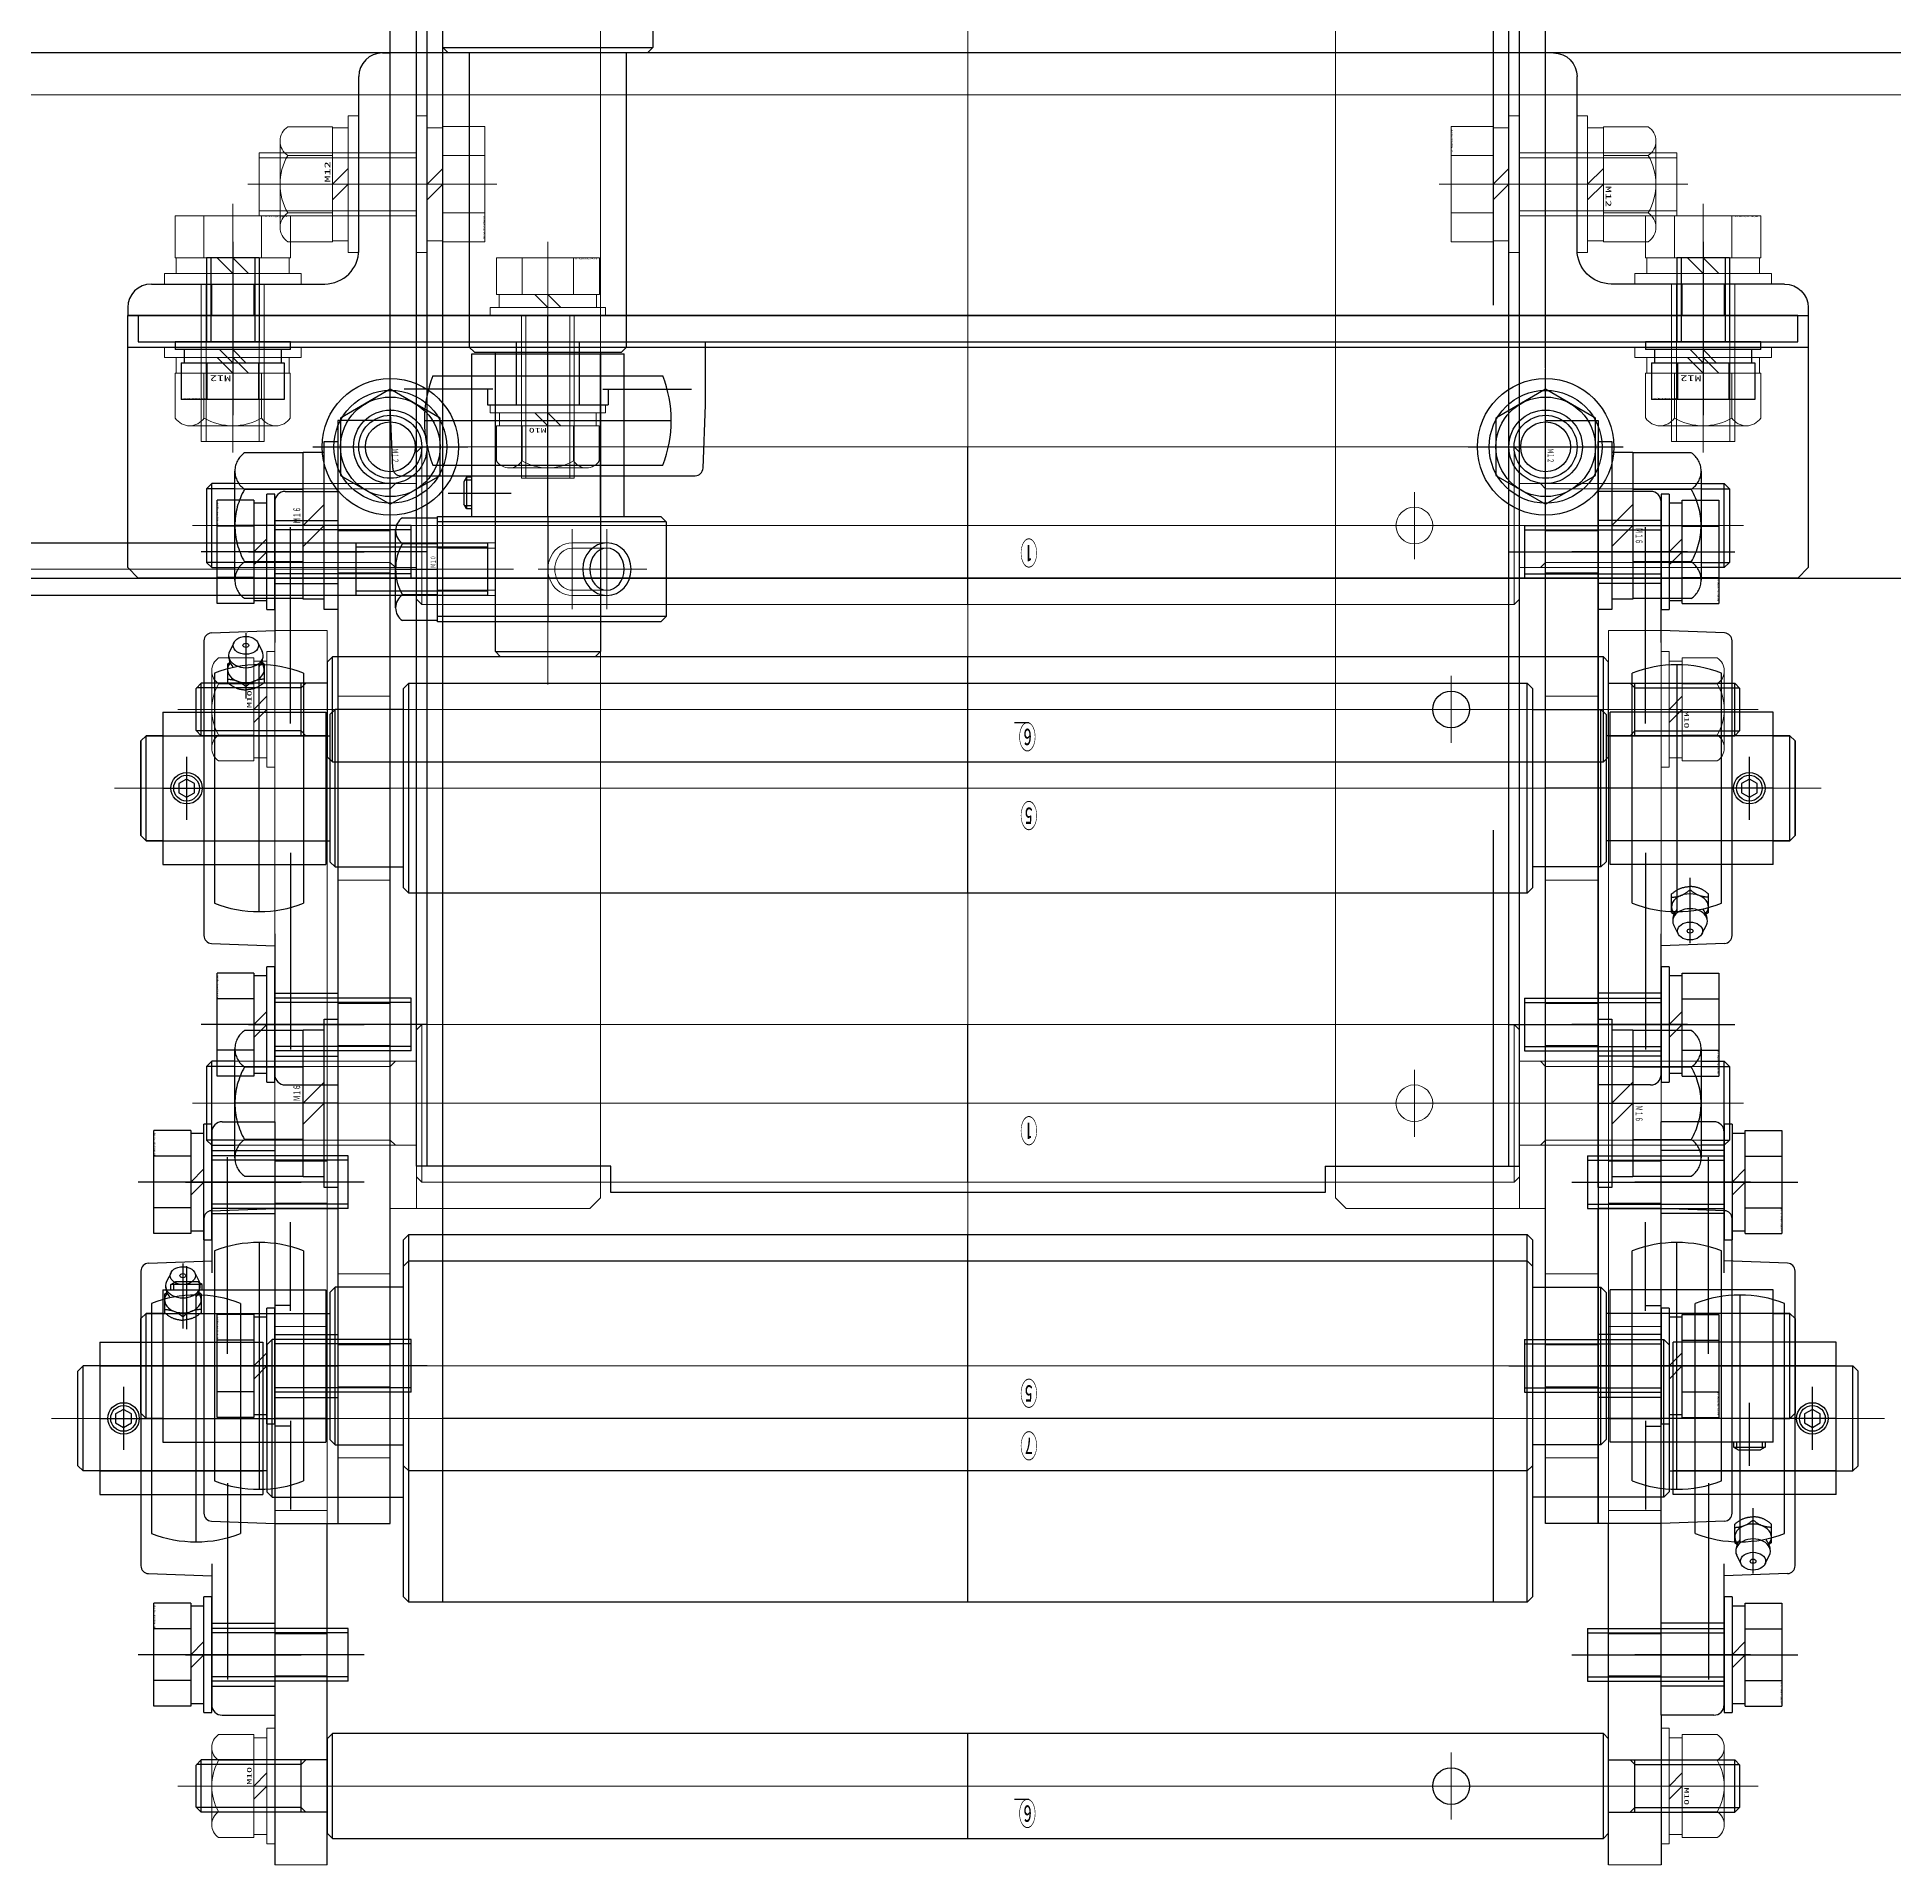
# Model space of a CAD drawing. Units: millimetres at full size. Extents: x -18456 to 18937, y -12290 to 13871.
# Drawn here: x -12470 to -11408, y 1189 to 2233 of the extents above; entities that cross this region are included whole.
import ezdxf
from ezdxf.enums import TextEntityAlignment as Align

# ---------------------------------------------------------------- set-up
doc = ezdxf.new("R2010")
doc.units = ezdxf.units.MM
doc.header["$LTSCALE"] = 100
doc.linetypes.add('CHAIN2', pattern=[12, 9, -1, 1, -1])
doc.linetypes.add('DOUBLE_CHAIN2', pattern=[12.8, 9, -1, 0.6, -0.6, 0.6, -1])
for name, color, linetype in [('0-2_0', 2, 'Continuous'), ('0-3_06_PHANTOM', 2, 'DOUBLE_CHAIN2'), ('0-6_10_DRAFT', 1, 'Continuous'), ('0-A_01_NORMAL', 134, 'Continuous')]:
    doc.layers.add(name, color=color, linetype=linetype)
doc.layers.add('0-7_05_CENTER', color=2, linetype='CHAIN2', lineweight=18)
doc.layers.add('0-8_04_HIDDEN', color=7, linetype='Continuous', lineweight=18)
doc.styles.add('ＭＳ ゴシック', font='')
doc.styles.get('ＭＳ ゴシック').set_extended_font_data('MS Gothic')

# ---------------------------------------------------------------- blocks, each defined once
blk = doc.blocks.new('A$C649B1A8B_1')
at = {"layer": '0-7_05_CENTER'}
for p, q in [((2130, -7.53), (2130, 12.6)), ((2195, -7.53), (2195, 12.6)), ((2305, -7.53), (2305, 12.6))]:
    blk.add_line(p, q, dxfattribs=at)
at = {"layer": '0-8_04_HIDDEN'}
blk.add_line((-245, 5), (2325, 5), dxfattribs=at)
blk.add_lwpolyline([(-245, 0), (2325, 0), (2325, 38), (2323, 40), (-243, 40), (-245, 38)], close=True, dxfattribs=at)
blk = doc.blocks.new('M16Nza_1_1')
at = {"layer": '0-3_06_PHANTOM', "color": 7}
for p, q in [((-13.85, 17.74), (-13.85, 6.6)), ((-10.39, 19.6), (10.39, 19.6)), ((-6.92, 6.6), (-6.92, 17.74)), ((6.93, 17.74), (6.93, 6.6)), ((13.85, 6.6), (13.85, 17.74)), ((-4, 6.6), (0, 2.6)), ((0, 6.6), (4, 2.6)), ((14, 6.6), (14, 2.6))]:
    blk.add_line(p, q, dxfattribs=at)
at = {"layer": '0-3_06_PHANTOM', "color": 7, "linetype": 'CHAIN2'}
blk.add_line((0, 0), (0, 19.6), dxfattribs=at)
at = {"layer": '0-3_06_PHANTOM', "color": 7}
blk.add_lwpolyline([(-14, 2.6), (-14, 6.6), (14, 6.6)], dxfattribs=at)
blk.add_lwpolyline([(-16, 2.6), (16, 2.6), (16, 0), (-16, 0)], close=True, dxfattribs=at)
for centre, radius, start, end in [((-10.39, 15.44), 4.16, 33.626, 146.374), ((0, 5.75), 13.85, 60, 120), ((10.39, 15.44), 4.16, 33.626, 146.374)]:
    blk.add_arc(centre, radius, start, end, dxfattribs=at)
at = {"layer": '0-6_10_DRAFT', "style": 'ＭＳ ゴシック', "width": 0.6}
blk.add_text('Ｍ１６', height=1.257, dxfattribs=at).set_placement((0.41, 6.78), align=Align.BOTTOM_LEFT)
blk = doc.blocks.new('A$C3F466DFC_1')
at = {"layer": '0-6_10_DRAFT'}
blk.add_line((105, 15), (105, -15), dxfattribs=at)
at = {"layer": '0-7_05_CENTER'}
for p, q in [((20, 6.39), (20, -6.39)), ((-42.65, 0), (252.65, 0))]:
    blk.add_line(p, q, dxfattribs=at)
at = {"layer": '0-8_04_HIDDEN'}
for p, q in [((1, 15), (0, 14)), ((1, 15), (209, 15)), ((1, 15), (1, -15)), ((209, 15), (209, -15)), ((209, 15), (210, 14)), ((0, 14), (0, -14)), ((210, 14), (210, -14)), ((-40, 7), (-39, 8)), ((-39, 8), (0, 8)), ((-39, -8), (-39, 8)), ((-5, 8), (-5, -8)), ((-5, 7), (-4, 8)), ((249, 8), (210, 8)), ((215, 7), (214, 8)), ((215, 8), (215, -8)), ((249, -8), (249, 8)), ((250, 7), (249, 8)), ((-40, 7), (-5, 7)), ((-40, 7), (-40, -7)), ((250, 7), (215, 7)), ((250, 7), (250, -7)), ((-40, -7), (-5, -7)), ((-40, -7), (-39, -8)), ((-5, -7), (-4, -8)), ((215, -7), (214, -8)), ((250, -7), (215, -7)), ((250, -7), (249, -8)), ((-39, -8), (0, -8)), ((249, -8), (210, -8)), ((0, -14), (1, -15)), ((209, -15), (210, -14)), ((1, -15), (209, -15))]:
    blk.add_line(p, q, dxfattribs=at)
blk.add_circle((20, 0), 3.5, dxfattribs=at)
at = {"layer": '0-6_10_DRAFT', "style": 'ＭＳ ゴシック', "width": 0.55}
blk.add_text('①', height=4.4, dxfattribs=at).set_placement((91.75, 1.61), align=Align.BOTTOM_LEFT)
blk = doc.blocks.new('A$C5AD023EE_1')
at = {"layer": '0-2_0', "color": 134}
for p, q in [((-3, 105), (-1260, 105)), ((-3, 103), (-1260, 103)), ((-3, -68), (-3, -105)), ((-3, -68), (2, -68)), ((-3, -103), (-1260, -103)), ((-3, -105), (-1260, -105))]:
    blk.add_line(p, q, dxfattribs=at)
blk.add_lwpolyline([(2, -68), (2, 68), (-3, 68), (-3, 105)], dxfattribs=at)
at = {"layer": '0-7_05_CENTER'}
blk.add_line((12, 0), (-1260.5, 0), dxfattribs=at)
at = {"layer": '0-8_04_HIDDEN'}
blk.add_line((0, -68), (0, 68), dxfattribs=at)
blk = doc.blocks.new('M12Nza_1_1')
at = {"layer": '0-8_04_HIDDEN'}
for p, q in [((-8.21, 15), (8.21, 15)), ((-10.95, 5), (-10.95, 13.53)), ((-5.47, 5), (-5.47, 13.53)), ((5.48, 5), (5.48, 13.53)), ((10.95, 13.53), (10.95, 5)), ((10.95, 5), (-10.95, 5)), ((-10.75, 2), (-10.75, 5)), ((0, 2), (-3, 5)), ((0, 5), (3, 2)), ((10.75, 5), (10.75, 2))]:
    blk.add_line(p, q, dxfattribs=at)
at = {"layer": '0-8_04_HIDDEN', "linetype": 'CHAIN2'}
blk.add_line((0, 0), (0, 15), dxfattribs=at)
at = {"layer": '0-8_04_HIDDEN'}
blk.add_lwpolyline([(-13, 2), (13, 2), (13, 0), (-13, 0)], close=True, dxfattribs=at)
for centre, radius, start, end in [((-8.21, 11.71), 3.29, 33.626, 146.374), ((0, 4.05), 10.95, 60, 120), ((8.21, 11.71), 3.29, 33.626, 146.374)]:
    blk.add_arc(centre, radius, start, end, dxfattribs=at)
at = {"layer": '0-6_10_DRAFT', "style": 'ＭＳ ゴシック', "width": 1.8}
blk.add_text('M12', height=1.1, dxfattribs=at).set_placement((0.31, 5.09), align=Align.BOTTOM_LEFT)
blk = doc.blocks.new('A$C1819430B_1')
at = {"layer": '0-8_04_HIDDEN', "linetype": 'CHAIN2'}
blk.add_line((0, -32.11), (0, 15.28), dxfattribs=at)
at = {"layer": '0-8_04_HIDDEN'}
for p, q in [((-10.97, 13), (10.97, 13)), ((-10.97, 5), (-10.97, 13)), ((-5.48, 5), (-5.48, 13)), ((5.48, 5), (5.48, 13)), ((10.97, 5), (10.97, 13)), ((-10.97, 5), (10.97, 5)), ((-10.75, 5), (-10.75, 2)), ((0, 2), (-3, 5)), ((0, 5), (3, 2)), ((10.75, 2), (10.75, 5)), ((-13, 2), (13, 2)), ((-13, 2), (-13, 0)), ((-13, 0), (13, 0)), ((-6, -30), (-6, 0)), ((-5.05, -30), (-5.05, 0)), ((5.05, -30), (5.05, 0)), ((6, -30), (6, 0)), ((13, 0), (13, 2)), ((-6, -30), (6, -30))]:
    blk.add_line(p, q, dxfattribs=at)
at = {"layer": '0-6_10_DRAFT', "style": 'ＭＳ ゴシック', "width": 1.8}
blk.add_text('BT-M12x35L,SW,PW', height=0.2199, dxfattribs=at).set_placement((6.07, 12.66), align=Align.BOTTOM_LEFT)
blk = doc.blocks.new('A$C63BA6008_1')
at = {"layer": '0-2_0', "color": 134}
blk.add_lwpolyline([(20, 0), (20, 10), (-190, 10), (-190, 0)], close=True, dxfattribs=at)
at = {"layer": '0-6_10_DRAFT'}
blk.add_line((-50, 10), (-50, 0), dxfattribs=at)
at = {"layer": '0-7_05_CENTER'}
for p, q in [((-110, -6.46), (-110, 16.35)), ((-35, -6.46), (-35, 16.35)), ((-10, -6.46), (-10, 16.35)), ((0, -6.46), (0, 16.35)), ((-160, 14.09), (-160, -4.09)), ((-95, 14.09), (-95, -4.09)), ((-5, 14.09), (-5, -4.09))]:
    blk.add_line(p, q, dxfattribs=at)
at = {"layer": '0-8_04_HIDDEN'}
for p, q in [((-177.5, 10), (-177.5, 0)), ((-165, 10), (-165, 0)), ((-164, 10), (-164, 0)), ((-156, 10), (-156, 0)), ((-155, 10), (-155, 0)), ((-142.5, 10), (-142.5, 0)), ((-100, 10), (-100, 0)), ((-99, 10), (-99, 0)), ((-91, 10), (-91, 0)), ((-90, 10), (-90, 0)), ((-67.5, 10), (-67.5, 0)), ((-32.5, 10), (-32.5, 0)), ((-10, 10), (-10, 0)), ((-9, 10), (-9, 0)), ((-1, 10), (-1, 0)), ((0, 10), (0, 0))]:
    blk.add_line(p, q, dxfattribs=at)
blk = doc.blocks.new('A$C10292DCD_1')
at = {"layer": '0-2_0', "color": 134}
for p, q in [((-106.5, 20), (-106.5, -20)), ((106.5, 20), (106.5, -20)), ((-120.5, 15), (-120.5, -15)), ((120.5, 15), (120.5, -15)), ((-156.5, 10), (-157.5, 9)), ((-157.5, 9), (-157.5, -9)), ((-156.5, 10), (-121.5, 10)), ((-156.5, 10), (-156.5, -10)), ((156.5, 10), (121.5, 10)), ((156.5, 10), (156.5, -10)), ((156.5, 10), (157.5, 9)), ((157.5, 9), (157.5, -9)), ((-157.5, -9), (-156.5, -10)), ((-156.5, -10), (-121.5, -10)), ((156.5, -10), (121.5, -10)), ((157.5, -9), (156.5, -10))]:
    blk.add_line(p, q, dxfattribs=at)
blk.add_lwpolyline([(-106.5, 20), (106.5, 20), (107.5, 19), (107.5, -19), (106.5, -20), (-106.5, -20), (-107.5, -19), (-107.5, 19)], close=True, dxfattribs=at)
for points in [[(-107.5, -15), (-120.5, -15), (-121.5, -14), (-121.5, 14), (-120.5, 15), (-107.5, 15)], [(107.5, -15), (120.5, -15), (121.5, -14), (121.5, 14), (120.5, 15), (107.5, 15)]]:
    blk.add_lwpolyline(points, dxfattribs=at)
at = {"layer": '0-6_10_DRAFT'}
blk.add_line((0, 20), (0, -20), dxfattribs=at)
at = {"layer": '0-7_05_CENTER'}
blk.add_line((-162.5, 0), (162.5, 0), dxfattribs=at)
at = {"layer": '0-6_10_DRAFT', "style": 'ＭＳ ゴシック', "width": 0.55}
blk.add_text('⑤', height=4.4, dxfattribs=at).set_placement((-13.25, 1.61), align=Align.BOTTOM_LEFT)
blk = doc.blocks.new('MUCAFL204Jc_1')
at = {"layer": '0-2_0'}
for p, q in [((-24.06, 29.55), (-12, 30)), ((-25.5, 28.05), (-25.5, -28.05)), ((-9, 10.48), (-9, 27.35)), ((-33.3, 14.5), (-33.3, -14.5)), ((-25.8, 15.5), (-31.8, 15.5)), ((-31.25, 14.5), (-31.25, 15.82)), ((-26.67, 16), (-30.93, 16)), ((-26.35, 14.5), (-26.35, 15.82)), ((-2.3, 14.5), (-2.3, -14.5)), ((-12, 11.5), (-12, -11.5)), ((-9, 11.5), (-12, 11.5)), ((-33.3, 10), (-2.3, 10)), ((-12, 6), (0, 6)), ((-12, -6), (0, -6)), ((-33.3, -10), (-2.3, -10)), ((-9, -10.48), (-9, -27.35)), ((-9, -11.5), (-12, -11.5)), ((-24.06, -29.55), (-12, -30)), ((-12, -30), (0, -30))]:
    blk.add_line(p, q, dxfattribs=at)
at = {"layer": '0-2_0', "linetype": 'CHAIN2'}
blk.add_line((-28.8, 19), (-28.8, 7), dxfattribs=at)
at = {"layer": '0-2_0'}
for points in [[(-12, 30), (0, 30), (0, -30)], [(-33.3, 14.5), (-25.5, 14.5), (-2.3, 14.5)], [(-31.8, 14.5), (-31.8, 15.5), (-30.93, 16)], [(-25.8, 14.5), (-25.8, 15.5), (-26.67, 16)], [(-33.3, -14.5), (-25.5, -14.5), (-2.3, -14.5)]]:
    blk.add_lwpolyline(points, dxfattribs=at)
for centre, start, end in [((-24, 28.05), 92.1211, 180), ((-24, -28.05), 180, 267.8789)]:
    blk.add_arc(centre, 1.5, start, end, dxfattribs=at)
at = {"layer": '0-6_10_DRAFT'}
for p, q in [((-23.5, 21.91), (-23.5, -21.91)), ((-15, 23.5), (-15, -23.5)), ((-6.5, 21.91), (-6.5, -21.91)), ((-33.3, 0), (0, 0))]:
    blk.add_line(p, q, dxfattribs=at)
for start, end in [(68.7952, 111.2048), (248.7952, 291.2048)]:
    blk.add_arc((-15, 0), 23.5, start, end, dxfattribs=at)
blk = doc.blocks.new('A$C7E374867_2')
at = {"layer": '0-2_0', "color": 134}
for p, q in [((-9.81, 11), (9.81, 11)), ((-9.81, 4), (-9.81, 11)), ((-4.91, 4), (-4.91, 11)), ((4.91, 4), (4.91, 11)), ((9.81, 4), (9.81, 11)), ((9.81, 4), (-9.81, 4)), ((-9.25, 4), (-9.25, 1.5)), ((0, 1.5), (-2.5, 4)), ((0, 4), (2.5, 1.5)), ((9.25, 1.5), (9.25, 4)), ((-11, 1.5), (11, 1.5)), ((-11, 1.5), (-11, 0)), ((-11, 0), (11, 0)), ((-5, -26), (-5, 0)), ((-4.19, -26), (-4.19, 0)), ((4.19, -26), (4.19, 0)), ((5, -26), (5, 0)), ((11, 0), (11, 1.5)), ((-5, -26), (5, -26))]:
    blk.add_line(p, q, dxfattribs=at)
at = {"layer": '0-2_0', "color": 134, "linetype": 'CHAIN2'}
blk.add_line((0, -29), (0, 14), dxfattribs=at)
at = {"layer": '0-6_10_DRAFT', "style": 'ＭＳ ゴシック', "width": 1.8}
blk.add_text('BT-M10x30L,SW,PW', height=0.2199, dxfattribs=at).set_placement((5.05, 10.66), align=Align.BOTTOM_LEFT)
blk = doc.blocks.new('MUCAFL204Jb_1')
at = {"layer": '0-2_0', "linetype": 'CHAIN2'}
for p, q in [((-45, -17), (-45, 5)), ((45, -17), (45, 5)), ((-29.52, -17.5), (-17.1, -17.5)), ((-6, -28.8), (6, -28.8))]:
    blk.add_line(p, q, dxfattribs=at)
at = {"layer": '0-2_0'}
for p, q in [((-56.5, -10), (-56.5, 0)), ((-56.5, 0), (56.5, 0)), ((-51, -12), (-51, 0)), ((-39, -12), (-39, 0)), ((39, -12), (39, 0)), ((51, -12), (51, 0)), ((56.5, -10), (56.5, 0)), ((-14.5, -2.3), (14.5, -2.3)), ((-10, -33.3), (-10, -2.3)), ((10, -33.3), (10, -2.3)), ((-12.33, -9), (-49.73, -9)), ((12.33, -9), (49.73, -9)), ((-54.5, -12), (-27.71, -12)), ((-29.55, -24.06), (-30, -12)), ((-23.64, -14), (-23.99, -14.46)), ((-23.64, -14), (-20.13, -14)), ((27.71, -12), (54.5, -12)), ((29.55, -24.06), (30, -12)), ((-27.75, -15.24), (-26.05, -14.39)), ((-19.35, -17.5), (-18.7, -17.5)), ((-27.75, -19.76), (-26.05, -20.61)), ((-23.64, -21), (-23.99, -20.54)), ((-23.64, -21), (-20.13, -21)), ((-28.05, -25.5), (28.05, -25.5)), ((-14.5, -33.3), (14.5, -33.3))]:
    blk.add_line(p, q, dxfattribs=at)
for points in [[(-14.5, -33.3), (-14.5, -25.5), (-14.5, -2.3)], [(14.5, -33.3), (14.5, -25.5), (14.5, -2.3)], [(-20.78, -14), (-20.76, -14.12), (-20.75, -14.24), (-20.73, -14.37), (-20.72, -14.49), (-20.7, -14.61), (-20.68, -14.73), (-20.67, -14.85), (-20.64, -14.97), (-20.62, -15.08), (-20.6, -15.2), (-20.57, -15.32), (-20.54, -15.43), (-20.51, -15.55), (-20.47, -15.66), (-20.43, -15.77), (-20.39, -15.88), (-20.34, -15.99), (-20.29, -16.1), (-20.24, -16.2), (-20.18, -16.31), (-20.12, -16.41), (-20.06, -16.51), (-20, -16.62), (-19.93, -16.72), (-19.86, -16.82), (-19.79, -16.92), (-19.72, -17.01), (-19.65, -17.11), (-19.57, -17.21), (-19.5, -17.31), (-19.42, -17.4), (-19.35, -17.5)], [(-20.13, -14), (-20.05, -14.1), (-19.98, -14.19), (-19.9, -14.29), (-19.83, -14.39), (-19.76, -14.49), (-19.69, -14.58), (-19.62, -14.68), (-19.55, -14.78), (-19.48, -14.88), (-19.42, -14.99), (-19.35, -15.09), (-19.3, -15.19), (-19.24, -15.3), (-19.19, -15.4), (-19.14, -15.51), (-19.09, -15.62), (-19.05, -15.73), (-19.01, -15.84), (-18.97, -15.95), (-18.94, -16.07), (-18.91, -16.18), (-18.88, -16.3), (-18.86, -16.42), (-18.83, -16.53), (-18.81, -16.65), (-18.79, -16.77), (-18.78, -16.89), (-18.76, -17.01), (-18.74, -17.13), (-18.73, -17.26), (-18.71, -17.38), (-18.7, -17.5)], [(-20.78, -21), (-20.76, -20.88), (-20.75, -20.76), (-20.73, -20.63), (-20.72, -20.51), (-20.7, -20.39), (-20.68, -20.27), (-20.67, -20.15), (-20.64, -20.03), (-20.62, -19.92), (-20.6, -19.8), (-20.57, -19.68), (-20.54, -19.57), (-20.51, -19.45), (-20.47, -19.34), (-20.43, -19.23), (-20.39, -19.12), (-20.34, -19.01), (-20.29, -18.9), (-20.24, -18.8), (-20.18, -18.69), (-20.12, -18.59), (-20.06, -18.49), (-20, -18.38), (-19.93, -18.28), (-19.86, -18.18), (-19.79, -18.08), (-19.72, -17.99), (-19.65, -17.89), (-19.57, -17.79), (-19.5, -17.69), (-19.42, -17.6), (-19.35, -17.5)], [(-20.13, -21), (-20.05, -20.9), (-19.98, -20.81), (-19.9, -20.71), (-19.83, -20.61), (-19.76, -20.51), (-19.69, -20.42), (-19.62, -20.32), (-19.55, -20.22), (-19.48, -20.12), (-19.42, -20.01), (-19.35, -19.91), (-19.3, -19.81), (-19.24, -19.7), (-19.19, -19.6), (-19.14, -19.49), (-19.09, -19.38), (-19.05, -19.27), (-19.01, -19.16), (-18.97, -19.05), (-18.94, -18.93), (-18.91, -18.82), (-18.88, -18.7), (-18.86, -18.58), (-18.83, -18.47), (-18.81, -18.35), (-18.79, -18.23), (-18.78, -18.11), (-18.76, -17.99), (-18.74, -17.87), (-18.73, -17.74), (-18.71, -17.62), (-18.7, -17.5)]]:
    blk.add_lwpolyline(points, dxfattribs=at)
blk.add_lwpolyline([(-0.87, -27.3), (-1.73, -28.8), (-0.87, -30.3), (0.87, -30.3), (1.73, -28.8), (0.87, -27.3)], close=True, dxfattribs=at)
for radius in [3, 2.45]:
    blk.add_circle((0, -28.8), radius, dxfattribs=at)
for centre, radius, start, end in [((-54.5, -10), 2, 180, 270), ((54.5, -10), 2, 270, 0), ((-25.28, -17.5), 3.3, 49.2525, 90), ((-25.28, -17.5), 3.3, 270, 310.7475), ((-28.05, -24), 1.5, 182.1211, 270), ((28.05, -24), 1.5, 270, 357.8789)]:
    blk.add_arc(centre, radius, start, end, dxfattribs=at)
for centre, major_axis, start_param, end_param in [((-25.28, -17.5), (0, -3.3), 5.943348, 9.764615), ((-22.59, -17.5), (0, 3.5), 2.594277, 6.830501)]:
    blk.add_ellipse(centre, major_axis=major_axis, ratio=0.707107, start_param=start_param, end_param=end_param, dxfattribs=at)
for major_axis in [(0, -2.4), (0, -0.555)]:
    blk.add_ellipse((-27.19, -17.5), major_axis=major_axis, ratio=0.707107, dxfattribs=at)
at = {"layer": '0-6_10_DRAFT'}
for p, q in [((0, -33.3), (0, 0)), ((-21.91, -6.5), (21.91, -6.5)), ((23.5, -15), (-23.5, -15)), ((-21.91, -23.5), (21.91, -23.5))]:
    blk.add_line(p, q, dxfattribs=at)
for start, end in [(158.7952, 201.2048), (338.7952, 21.2048)]:
    blk.add_arc((0, -15), 23.5, start, end, dxfattribs=at)
blk = doc.blocks.new('A$C39483F00_1')
at = {"layer": '0-6_10_DRAFT'}
blk.add_line((0, -135), (10, -135), dxfattribs=at)
at = {"layer": '0-7_05_CENTER'}
for p, q in [((16.41, 0), (-6.41, 0)), ((-4.09, -90), (14.09, -90)), ((-4.09, -180), (14.09, -180)), ((16.41, -205), (-6.41, -205))]:
    blk.add_line(p, q, dxfattribs=at)
at = {"layer": '0-8_04_HIDDEN'}
for p, q in [((0, -85), (10, -85)), ((0, -86), (10, -86)), ((0, -94), (10, -94)), ((0, -95), (10, -95)), ((0, -117.5), (10, -117.5)), ((0, -152.5), (10, -152.5)), ((0, -175), (10, -175)), ((0, -176), (10, -176)), ((0, -184), (10, -184)), ((0, -185), (10, -185))]:
    blk.add_line(p, q, dxfattribs=at)
blk.add_lwpolyline([(0, 15), (10, 15), (10, -220), (0, -220)], close=True, dxfattribs=at)
blk = doc.blocks.new('A$C29B149D8_1')
at = {"layer": '0-2_0', "color": 134}
for p, q in [((-106.5, 35), (-106.5, -35)), ((106.5, 35), (106.5, -35)), ((-132.5, 15), (-132.5, -15)), ((132.5, 15), (132.5, -15)), ((-168.5, 10), (-169.5, 9)), ((-169.5, 9), (-169.5, -9)), ((-133.5, 10), (-168.5, 10)), ((-168.5, 10), (-168.5, -10)), ((133.5, 10), (168.5, 10)), ((168.5, 10), (168.5, -10)), ((168.5, 10), (169.5, 9)), ((169.5, 9), (169.5, -9)), ((-169.5, -9), (-168.5, -10)), ((-133.5, -10), (-168.5, -10)), ((133.5, -10), (168.5, -10)), ((169.5, -9), (168.5, -10))]:
    blk.add_line(p, q, dxfattribs=at)
blk.add_lwpolyline([(-106.5, 35), (106.5, 35), (107.5, 34), (107.5, -34), (106.5, -35), (-106.5, -35), (-107.5, -34), (-107.5, 34)], close=True, dxfattribs=at)
for points in [[(-107.5, -15), (-132.5, -15), (-133.5, -14), (-133.5, 14), (-132.5, 15), (-107.5, 15)], [(107.5, -15), (132.5, -15), (133.5, -14), (133.5, 14), (132.5, 15), (107.5, 15)]]:
    blk.add_lwpolyline(points, dxfattribs=at)
at = {"layer": '0-6_10_DRAFT'}
blk.add_line((0, 35), (0, -35), dxfattribs=at)
at = {"layer": '0-7_05_CENTER'}
blk.add_line((-174.5, 0), (174.5, 0), dxfattribs=at)
at = {"layer": '0-6_10_DRAFT', "style": 'ＭＳ ゴシック', "width": 0.55}
blk.add_text('⑦', height=4.4, dxfattribs=at).set_placement((-13.25, 1.61), align=Align.BOTTOM_LEFT)
blk = doc.blocks.new('A$C07BD23F8_1')
at = {"layer": '0-2_0', "color": 134}
for p, q in [((-121, 10), (-121, -10)), ((121, 10), (121, -10)), ((-146, 5), (-147, 4)), ((-147, 4), (-147, -4)), ((-127, 4.1), (-146.9, 4.1)), ((-146, 5), (-146, -5)), ((-122, 5), (-146, 5)), ((-127, 5), (-127, -5)), ((-127, 4.1), (-126.1, 5)), ((122, 5), (145.5, 5)), ((122, 5), (146, 5)), ((127, 4.1), (126.1, 5)), ((127, 5), (127, -5)), ((127, 4.1), (146.9, 4.1)), ((146, 5), (147, 4)), ((146, 5), (146, -5)), ((147, 4), (147, -4)), ((-147, -4), (-146, -5)), ((-127, -4.1), (-146.9, -4.1)), ((-122, -5), (-146, -5)), ((-127, -4.1), (-126.1, -5)), ((122, -5), (146, -5)), ((127, -4.1), (126.1, -5)), ((127, -4.1), (146.4, -4.1)), ((127, -4.1), (146.9, -4.1)), ((147, -4), (146, -5))]:
    blk.add_line(p, q, dxfattribs=at)
blk.add_lwpolyline([(-121, -10), (121, -10), (122, -9), (122, 9), (121, 10), (-121, 10), (-122, 9), (-122, -9)], close=True, dxfattribs=at)
blk.add_circle((-92, 0), 3.5, dxfattribs=at)
at = {"layer": '0-6_10_DRAFT'}
for p, q in [((0, 10), (0, -10)), ((-11.58, 2.53), (-8.84, 2.53))]:
    blk.add_line(p, q, dxfattribs=at)
at = {"layer": '0-7_05_CENTER'}
for p, q in [((-92, -6.39), (-92, 6.39)), ((150.49, 0), (-150.49, 0))]:
    blk.add_line(p, q, dxfattribs=at)
at = {"layer": '0-6_10_DRAFT', "style": 'ＭＳ ゴシック', "width": 0.55}
blk.add_text('⑥', height=4.4, dxfattribs=at).set_placement((-12.96, 1.61), align=Align.BOTTOM_LEFT)
blk = doc.blocks.new('M10Nza_1_1')
at = {"layer": '0-8_04_HIDDEN'}
for p, q in [((-9.8, 4), (-9.8, 10.69)), ((-7.35, 12), (7.35, 12)), ((-4.9, 4), (-4.9, 10.69)), ((4.9, 10.69), (4.9, 4)), ((9.8, 10.69), (9.8, 4)), ((-9.8, 4), (9.8, 4)), ((-9.2, 1.5), (-9.2, 4)), ((0, 1.5), (-2.5, 4)), ((0, 4), (2.5, 1.5)), ((9.2, 4), (9.2, 1.5))]:
    blk.add_line(p, q, dxfattribs=at)
at = {"layer": '0-8_04_HIDDEN', "linetype": 'CHAIN2'}
blk.add_line((0, 12), (0, 0), dxfattribs=at)
at = {"layer": '0-8_04_HIDDEN'}
blk.add_lwpolyline([(-11, 1.5), (11, 1.5), (11, 0), (-11, 0)], close=True, dxfattribs=at)
for centre, radius, start, end in [((-7.35, 9.06), 2.94, 33.626, 146.374), ((0, 2.2), 9.8, 60, 120), ((7.35, 9.06), 2.94, 33.626, 146.374)]:
    blk.add_arc(centre, radius, start, end, dxfattribs=at)
at = {"layer": '0-6_10_DRAFT', "style": 'ＭＳ ゴシック', "width": 1.8}
blk.add_text('M10', height=0.916, dxfattribs=at).set_placement((0.26, 4.12), align=Align.BOTTOM_LEFT)
blk = doc.blocks.new('A$C56F52ADD_1')
at = {"layer": '0-8_04_HIDDEN'}
for name, p, rotation in [('A$C29B149D8_1', (-135, 0), 90), ('MUCAFL204Jb_1', (-135, 132), 180), ('A$C07BD23F8_1', (0, 0), 90), ('A$C39483F00_1', (0, -122), 270), ('M10Nza_1_1', (0, -132), 180)]:
    blk.add_blockref(name, p, dxfattribs=dict(at, rotation=rotation))
for name, p in [('M10Nza_1_1', (0, 132)), ('MUCAFL204Jb_1', (-135, -132))]:
    blk.add_blockref(name, p, dxfattribs=at)
at = {"layer": '0-8_04_HIDDEN', "xscale": -1, "rotation": 270}
blk.add_blockref('A$C39483F00_1', (0, 122), dxfattribs=at)
at = {"layer": '0-A_01_NORMAL'}
for name, p in [('A$C7E374867_2', (-180, 144)), ('A$C7E374867_2', (-90, 144)), ('M10Nza_1_1', (-205, 132))]:
    blk.add_blockref(name, p, dxfattribs=at)
for name, p, rotation in [('A$C07BD23F8_1', (-205, 0), 90), ('A$C7E374867_2', (-180, -144), 180), ('A$C7E374867_2', (-90, -144), 180), ('M10Nza_1_1', (-205, -132), 180)]:
    blk.add_blockref(name, p, dxfattribs=dict(at, rotation=rotation))
blk = doc.blocks.new('A$C191155EC_1')
at = {"layer": '0-3_06_PHANTOM', "color": 5}
blk.add_lwpolyline([(-2680, 100), (27, 100), (27, -100), (-2680, -100)], close=True, dxfattribs=at)
at = {"layer": '0-6_10_DRAFT'}
blk.add_line((-2645, -100), (-2645, 100), dxfattribs=at)
blk = doc.blocks.new('A$C24A17EC2_1')
at = {"layer": '0-2_0', "color": 134}
for p, q in [((-2265, 43.3), (-2265, 46.5)), ((-2155, 43.3), (-2155, 46.5)), ((-2233, 34), (-2217, 34)), ((-2232, 29.6), (-2232, 35)), ((-2218, 29.6), (-2218, 35)), ((-2123, 34), (-2107, 34)), ((-2122, 29.6), (-2122, 35)), ((-2108, 29.6), (-2108, 35)), ((-2341.5, 22), (-2370, 22)), ((-2370, 12), (-2305, 12)), ((-2085, 0), (30, 0)), ((-2085, -220), (30, -220)), ((-2370, -232), (-2305, -232)), ((-2341.5, -242), (-2370, -242)), ((-2232, -249.6), (-2232, -255)), ((-2218, -249.6), (-2218, -255)), ((-2122, -249.6), (-2122, -255)), ((-2108, -249.6), (-2108, -255)), ((-2233, -254), (-2217, -254)), ((-2123, -254), (-2107, -254)), ((-2265, -263.3), (-2265, -266.5)), ((-2155, -263.3), (-2155, -266.5))]:
    blk.add_line(p, q, dxfattribs=at)
for points in [[(-2285, 43.3), (-2285, 46.5), (-2265, 46.5), (-2266, 47.5), (-2284, 47.5), (-2285, 46.5)], [(-2175, 43.3), (-2175, 46.5), (-2155, 46.5), (-2156, 47.5), (-2174, 47.5), (-2175, 46.5)], [(-2217, 29.6), (-2217, 34), (-2218, 35), (-2232, 35), (-2233, 34), (-2233, 29.6)], [(-2107, 29.6), (-2107, 34), (-2108, 35), (-2122, 35), (-2123, 34), (-2123, 29.6)], [(-2217, -249.6), (-2217, -254), (-2218, -255), (-2232, -255), (-2233, -254), (-2233, -249.6)], [(-2107, -249.6), (-2107, -254), (-2108, -255), (-2122, -255), (-2123, -254), (-2123, -249.6)], [(-2285, -263.3), (-2285, -266.5), (-2265, -266.5), (-2266, -267.5), (-2284, -267.5), (-2285, -266.5)], [(-2175, -263.3), (-2175, -266.5), (-2155, -266.5), (-2156, -267.5), (-2174, -267.5), (-2175, -266.5)]]:
    blk.add_lwpolyline(points, dxfattribs=at)
at = {"layer": '0-2_0'}
for name, p, rotation in [('A$C10292DCD_1', (-2275, -110), 90), ('MUCAFL204Jc_1', (-2275, 10), 270), ('MUCAFL204Jb_1', (-2165, 10), 180), ('A$C7E374867_2', (-2275, -242), 180), ('A$C7E374867_2', (-2210, -242), 180), ('A$C7E374867_2', (-2120, -242), 180), ('M12Nza_1_1', (-2050, -226), 180), ('MUCAFL204Jc_1', (-2275, -230), 90), ('M16Nza_1_1', (-2225, -230), 180), ('M16Nza_1_1', (-2115, -230), 180)]:
    blk.add_blockref(name, p, dxfattribs=dict(at, rotation=rotation))
for name, p in [('A$C7E374867_2', (-2275, 22)), ('A$C7E374867_2', (-2210, 22)), ('A$C7E374867_2', (-2120, 22)), ('M16Nza_1_1', (-2225, 10)), ('M16Nza_1_1', (-2115, 10)), ('M12Nza_1_1', (-2050, 6)), ('A$C63BA6008_1', (-2115, 0)), ('A$C191155EC_1', (360, -110)), ('MUCAFL204Jb_1', (-2165, -230))]:
    blk.add_blockref(name, p, dxfattribs=at)
at = {"layer": '0-2_0', "xscale": -1}
blk.add_blockref('A$C5AD023EE_1', (-2240, -110), dxfattribs=at)
at = {"layer": '0-2_0', "xscale": -1, "rotation": 180}
blk.add_blockref('A$C63BA6008_1', (-2115, -220), dxfattribs=at)
at = {"layer": '0-8_04_HIDDEN'}
for name, p in [('A$C56F52ADD_1', (-2150, -110)), ('A$C1819430B_1', (-2050, -215))]:
    blk.add_blockref(name, p, dxfattribs=at)
for name, p, rotation in [('A$C10292DCD_1', (-2165, -110), 90), ('A$C3F466DFC_1', (-2225, -215), 90), ('A$C3F466DFC_1', (-2115, -215), 90), ('A$C1819430B_1', (-2050, -5), 180), ('A$C649B1A8B_1', (80, 0), 180)]:
    blk.add_blockref(name, p, dxfattribs=dict(at, rotation=rotation))
at = {"layer": '0-8_04_HIDDEN', "xscale": -1}
blk.add_blockref('A$C649B1A8B_1', (80, -220), dxfattribs=at)
blk = doc.blocks.new('A$C06C84DCF_1')
at = {"layer": '0-2_0', "color": 134}
blk.add_line((-50, 19), (270, 19), dxfattribs=at)
blk.add_lwpolyline([(-50, 25), (270, 25), (270, -23), (268, -25), (-48, -25), (-50, -23)], close=True, dxfattribs=at)
for centre in [(0, 0), (220, 0)]:
    blk.add_circle(centre, 7, dxfattribs=at)
at = {"layer": '0-7_05_CENTER'}
for p, q in [((-30, 30.61), (-30, 13.51)), ((250, 30.61), (250, 13.51)), ((0, 11.19), (0, -11.19)), ((220, 11.19), (220, -11.19)), ((11.19, 0), (-11.19, 0)), ((208.81, 0), (231.19, 0))]:
    blk.add_line(p, q, dxfattribs=at)
blk = doc.blocks.new('A$C04945279_1')
at = {"layer": '0-2_0', "color": 134}
for p, q in [((23.5, 50), (25, 50)), ((25, 0), (25, 50)), ((19, 12.5), (19, 45.5)), ((-20.5, 6), (12.5, 6)), ((-25, 1.5), (-25, 0)), ((25, 0), (-25, 0))]:
    blk.add_line(p, q, dxfattribs=at)
for centre, radius, start, end in [((23.5, 45.5), 4.5, 90, 180), ((12.5, 12.5), 6.5, 270, 0), ((-20.5, 1.5), 4.5, 90, 180)]:
    blk.add_arc(centre, radius, start, end, dxfattribs=at)
at = {"layer": '0-7_05_CENTER'}
for p, q in [((30.49, 25), (13.39, 25)), ((-5, 11.49), (-5, -5.61))]:
    blk.add_line(p, q, dxfattribs=at)
at = {"layer": '0-8_04_HIDDEN'}
for p, q in [((-10, 6), (-10, 0)), ((-9, 6), (-9, 0)), ((-1, 6), (-1, 0)), ((0, 6), (0, 0))]:
    blk.add_line(p, q, dxfattribs=at)
blk = doc.blocks.new('A$C05FE0EC2_2')
at = {"layer": '0-2_0', "color": 134}
for p, q in [((-9.81, 11), (9.81, 11)), ((-9.81, 4), (-9.81, 11)), ((-4.91, 4), (-4.91, 11)), ((4.91, 4), (4.91, 11)), ((9.81, 4), (9.81, 11)), ((9.81, 4), (-9.81, 4)), ((-9.25, 4), (-9.25, 1.5)), ((0, 1.5), (-2.5, 4)), ((0, 4), (2.5, 1.5)), ((9.25, 1.5), (9.25, 4)), ((-11, 1.5), (11, 1.5)), ((-11, 1.5), (-11, 0)), ((-11, 0), (11, 0)), ((-5, -16), (-5, 0)), ((-4.19, -16), (-4.19, 0)), ((4.19, -16), (4.19, 0)), ((5, -16), (5, 0)), ((11, 0), (11, 1.5)), ((-5, -16), (5, -16))]:
    blk.add_line(p, q, dxfattribs=at)
at = {"layer": '0-2_0', "color": 134, "linetype": 'CHAIN2'}
blk.add_line((0, -19), (0, 14), dxfattribs=at)
at = {"layer": '0-6_10_DRAFT', "style": 'ＭＳ ゴシック', "width": 1.8}
blk.add_text('BT-M10x20L,SW,PW', height=0.2199, dxfattribs=at).set_placement((5.16, 10.66), align=Align.BOTTOM_LEFT)
blk = doc.blocks.new('12b_1_1')
at = {"layer": '0-2_0', "color": 134, "linetype": 'CHAIN2'}
for p, q in [((0, -14.77), (0, 14.77)), ((14.77, 0), (-14.77, 0))]:
    blk.add_line(p, q, dxfattribs=at)
at = {"layer": '0-2_0', "color": 134}
for p, q in [((5.48, 9.48), (-5.48, 9.48)), ((-5.48, -9.48), (5.48, -9.48))]:
    blk.add_line(p, q, dxfattribs=at)
for points in [[(-5.48, 9.48), (-10.95, 0), (-5.48, -9.48)], [(5.48, -9.48), (10.95, 0), (5.48, 9.48)]]:
    blk.add_lwpolyline(points, dxfattribs=at)
for radius in [13, 10.75, 9.48, 6, 4.75]:
    blk.add_circle((0, 0), radius, dxfattribs=at)
at = {"layer": '0-6_10_DRAFT', "style": 'ＭＳ ゴシック', "width": 0.6}
blk.add_text('Ｍ１２', height=1.1, dxfattribs=at).set_placement((0.31, 0.09), align=Align.BOTTOM_LEFT)
blk = doc.blocks.new('A$C1A3C2C0C_1_1')
at = {"layer": '0-8_04_HIDDEN'}
for p, q in [((-9.81, 11), (9.81, 11)), ((-9.81, 4), (-9.81, 11)), ((-4.91, 4), (-4.91, 11)), ((4.91, 4), (4.91, 11)), ((9.81, 4), (9.81, 11)), ((9.81, 4), (-9.81, 4)), ((-9.25, 4), (-9.25, 1.5)), ((0, 1.5), (-2.5, 4)), ((0, 4), (2.5, 1.5)), ((9.25, 1.5), (9.25, 4)), ((-11, 1.5), (11, 1.5)), ((-11, 1.5), (-11, 0)), ((-11, 0), (11, 0)), ((-5, -31), (-5, 0)), ((-4.19, -31), (-4.19, 0)), ((4.19, -31), (4.19, 0)), ((5, -31), (5, 0)), ((11, 0), (11, 1.5)), ((-5, -31), (5, -31))]:
    blk.add_line(p, q, dxfattribs=at)
at = {"layer": '0-8_04_HIDDEN', "linetype": 'CHAIN2'}
blk.add_line((0, -34), (0, 14), dxfattribs=at)
at = {"layer": '0-6_10_DRAFT', "style": 'ＭＳ ゴシック', "width": 1.8}
blk.add_text('BT-M10x35L,SW,PW', height=0.2199, dxfattribs=at).set_placement((5.1, 10.66), align=Align.BOTTOM_LEFT)
blk = doc.blocks.new('A$C18510924_1_1')
at = {"layer": '0-2_0', "color": 134}
for p, q in [((-999, 20), (-999, -20)), ((-1057, 14), (-1056, 15)), ((-1000, 15), (-1056, 15)), ((-1056, 15), (-1056, -15)), ((-1057, 14), (-1057, -14)), ((-1114, 10), (-1114, -10)), ((-1056, -15), (-1057, -14)), ((-1056, -15), (-1000, -15))]:
    blk.add_line(p, q, dxfattribs=at)
for points in [[(-995, -20), (-999, -20), (-1000, -19), (-1000, 19), (-999, 20), (-995, 20)], [(-1057, -10), (-1114, -10), (-1115, -9), (-1115, 9), (-1114, 10), (-1057, 10)]]:
    blk.add_lwpolyline(points, dxfattribs=at)
at = {"layer": '0-7_05_CENTER'}
blk.add_line((1120.26, 0), (-1120.26, 0), dxfattribs=at)
blk = doc.blocks.new('A$C5C0A0571_1')
at = {"layer": '0-2_0'}
blk.add_blockref('A$C18510924_1_1', (0, 0), dxfattribs=at)
blk = doc.blocks.new('A$C701D6F41_1_1')
at = {"layer": '0-2_0', "color": 134}
for p, q in [((22.5, 24), (-21, 24)), ((22.5, 6), (-21, 6))]:
    blk.add_line(p, q, dxfattribs=at)
blk.add_lwpolyline([(22.5, 6), (22.5, 24), (21.5, 25), (-21, 25), (-21, 5), (21.5, 5)], close=True, dxfattribs=at)
for major_axis, ratio in [((0, 5), 0.922284), ((0, 4), 0.821224)]:
    blk.add_ellipse((11.25, 15), major_axis=major_axis, ratio=ratio, dxfattribs=at)
at = {"layer": '0-6_10_DRAFT'}
blk.add_line((0, 5), (0, 25), dxfattribs=at)
at = {"layer": '0-7_05_CENTER'}
for p, q in [((4.61, 7.39), (4.61, 22.61)), ((11.25, 7.39), (11.25, 22.61)), ((-23.91, 15), (-6.56, 15)), ((18.86, 15), (-1.85, 15))]:
    blk.add_line(p, q, dxfattribs=at)
at = {"layer": '0-8_04_HIDDEN'}
for p, q in [((-10, 5), (-10, 25)), ((10, 5), (10, 25)), ((-21, 20), (-10, 20)), ((-21, 19), (-10, 19)), ((11.25, 20), (4.61, 20)), ((4.61, 19), (11.25, 19)), ((-21, 11), (-10, 11)), ((4.61, 11), (11.25, 11)), ((-21, 10), (-10, 10)), ((11.25, 10), (4.61, 10))]:
    blk.add_line(p, q, dxfattribs=at)
for major_axis, ratio, end_param in [((0, 5), 0.922284, 3.141643), ((0, 4), 0.821224, 3.141648)]:
    blk.add_ellipse((4.61, 15), major_axis=major_axis, ratio=ratio, start_param=0, end_param=end_param, dxfattribs=at)
blk = doc.blocks.new('M10Nu_1_1')
at = {"layer": '0-2_0', "color": 134}
for p, q in [((-7.35, 8), (7.35, 8)), ((-9.8, 0), (-9.8, 6.69)), ((-4.9, 0), (-4.9, 6.69)), ((4.9, 6.69), (4.9, 0)), ((9.8, 6.69), (9.8, 0)), ((-9.8, 0), (9.8, 0))]:
    blk.add_line(p, q, dxfattribs=at)
at = {"layer": '0-2_0', "color": 134, "linetype": 'CHAIN2'}
blk.add_line((0, 8), (0, 0), dxfattribs=at)
at = {"layer": '0-2_0', "color": 134}
for centre, radius, start, end in [((-7.35, 5.06), 2.94, 33.626, 146.374), ((0, -1.8), 9.8, 60, 120), ((7.35, 5.06), 2.94, 33.626, 146.374)]:
    blk.add_arc(centre, radius, start, end, dxfattribs=at)
at = {"layer": '0-6_10_DRAFT', "style": 'ＭＳ ゴシック', "width": 0.6}
blk.add_text('Ｍ１０', height=0.916, dxfattribs=at).set_placement((0.26, 0.12), align=Align.BOTTOM_LEFT)
blk = doc.blocks.new('A$C20721D5E_1_1')
at = {"layer": '0-2_0', "color": 134}
for p, q in [((-179, 5), (-179, -5)), ((-25, -5), (-25, 5)), ((0, 4.19), (-25, 4.19)), ((0, -4.19), (-25, -4.19))]:
    blk.add_line(p, q, dxfattribs=at)
blk.add_lwpolyline([(0, -5), (-179, -5), (-180, -4), (-180, 4), (-179, 5), (0, 5)], close=True, dxfattribs=at)
at = {"layer": '0-7_05_CENTER'}
blk.add_line((-182.27, 0), (2.62, 0), dxfattribs=at)
blk = doc.blocks.new('A$C21C31411_1_1')
at = {"layer": '0-2_0', "color": 134}
for p, q in [((-48, 25), (-48, -25)), ((-2, 25), (-2, -25))]:
    blk.add_line(p, q, dxfattribs=at)
blk.add_lwpolyline([(-48, -25), (-2, -25), (0, -23), (0, 23), (-2, 25), (-48, 25), (-50, 23), (-50, -23)], close=True, dxfattribs=at)
at = {"layer": '0-6_10_DRAFT'}
blk.add_line((-50, 0), (0, 0), dxfattribs=at)
at = {"layer": '0-8_04_HIDDEN'}
for p, q in [((-50, 5.1), (0, 5.1)), ((-50, -5.1), (0, -5.1))]:
    blk.add_line(p, q, dxfattribs=at)
blk = doc.blocks.new('SCS10-12a_1_1')
at = {"layer": '0-2_0'}
for p, q in [((0, 14.5), (0.5, 15)), ((0, 14.5), (0, -14.5)), ((0.5, 15), (0.5, -15)), ((0.5, 15), (11.5, 15)), ((11.5, 15), (11.5, -15)), ((11.5, 15), (12, 14.5)), ((12, 14.5), (12, -14.5)), ((0.5, 5), (0, 5.5)), ((0.5, 5), (11.5, 5)), ((12, 5.5), (11.5, 5)), ((0, -5.5), (0.5, -5)), ((0.5, -5), (11.5, -5)), ((11.5, -5), (12, -5.5)), ((4.24, -14.14), (7.76, -14.14)), ((0, -14.5), (0.5, -15)), ((0.5, -15), (11.5, -15)), ((12, -14.5), (11.5, -15))]:
    blk.add_line(p, q, dxfattribs=at)
at = {"layer": '0-2_0', "linetype": 'CHAIN2'}
for p, q in [((6, -4.31), (6, -15.69)), ((0.31, -10), (11.69, -10))]:
    blk.add_line(p, q, dxfattribs=at)
at = {"layer": '0-2_0'}
blk.add_circle((6, -10), 2.25, dxfattribs=at)
blk.add_arc((6, -10), 4.5, 293.0044, 246.9956, dxfattribs=at)
at = {"layer": '0-6_10_DRAFT'}
blk.add_line((0, 0), (12, 0), dxfattribs=at)
blk = doc.blocks.new('A$C30176A9C_1_1')
at = {"layer": '0-8_04_HIDDEN'}
for name, p in [('A$C21C31411_1_1', (-121.5, 0)), ('SCS10-12a_1_1', (-121.5, 0)), ('A$C20721D5E_1_1', (-11.5, 0))]:
    blk.add_blockref(name, p, dxfattribs=at)
at = {"layer": '0-8_04_HIDDEN', "xscale": -1}
blk.add_blockref('SCS10-12a_1_1', (-171.5, 0), dxfattribs=at)
at = {"layer": '0-8_04_HIDDEN', "rotation": 90}
blk.add_blockref('M10Nu_1_1', (-21, 0), dxfattribs=at)
at = {"layer": '0-8_04_HIDDEN', "xscale": -1, "rotation": 180}
blk.add_blockref('A$C701D6F41_1_1', (0, 15), dxfattribs=at)
blk = doc.blocks.new('A$C3A08256E_1')
at = {"layer": '0-2_0', "color": 134}
blk.add_lwpolyline([(-18, -5), (298, -5), (298, 0), (-18, 0)], close=True, dxfattribs=at)
at = {"layer": '0-6_10_DRAFT'}
blk.add_line((60, -5), (60, 0), dxfattribs=at)
at = {"layer": '0-7_05_CENTER'}
for p, q in [((0, -11.94), (0, 6.83)), ((60, -11.94), (60, 6.83)), ((280, -11.94), (280, 6.83))]:
    blk.add_line(p, q, dxfattribs=at)
blk = doc.blocks.new('A$C3B5C3961_1')
at = {"layer": '0-2_0', "xscale": -1, "rotation": 90}
blk.add_blockref('A$C04945279_1', (-25, 25), dxfattribs=at)
at = {"layer": '0-2_0'}
for name, p, rotation in [('A$C06C84DCF_1', (0, -220), 90), ('A$C3A08256E_1', (-25, -250), 90), ('A$C1819430B_1', (-31, 30), 90), ('M12Nza_1_1', (-19, 30), 270), ('A$C05FE0EC2_2', (-20, 30), 270), ('A$C5C0A0571_1', (-1075, -190), 180), ('MUCAFL204Jc_1', (-20, -190), 180), ('A$C30176A9C_1_1', (23.3, -190), 90), ('A$C1A3C2C0C_1_1', (-25, -190), 90), ('M10Nza_1_1', (-8, -190), 270), ('A$C04945279_1', (-25, -245), 90), ('A$C1819430B_1', (-31, -250), 90), ('M12Nza_1_1', (-19, -250), 270), ('A$C05FE0EC2_2', (-20, -250), 270)]:
    blk.add_blockref(name, p, dxfattribs=dict(at, rotation=rotation))
at = {"layer": '0-8_04_HIDDEN'}
for p in [(0, 0), (0, -220)]:
    blk.add_blockref('12b_1_1', p, dxfattribs=at)
blk = doc.blocks.new('A$C3AA34862_1_1')
at = {"layer": '0-2_0', "color": 134}
blk.add_lwpolyline([(0, -1100), (2500, -1100), (2500, -1000), (0, -1000)], close=True, dxfattribs=at)
for centre in [(600, -1075), (820, -1075)]:
    blk.add_circle(centre, 7, dxfattribs=at)
at = {"layer": '0-7_05_CENTER'}
for p, q in [((600, -1086.19), (600, -1063.81)), ((820, -1086.19), (820, -1063.81)), ((611.19, -1075), (588.81, -1075)), ((831.19, -1075), (808.81, -1075))]:
    blk.add_line(p, q, dxfattribs=at)
at = {"layer": '0-8_04_HIDDEN'}
blk.add_line((0, -1008), (2500, -1008), dxfattribs=at)

msp = doc.modelspace()

# ---------------------------------------------------------------- block references
at = {"layer": '0-2_0', "xscale": 3, "yscale": 3}
for name, p, rotation in [('A$C24A17EC2_1', (-12267.8, 8299), 90), ('A$C3B5C3961_1', (-11607.8, 1999), 270)]:
    msp.add_blockref(name, p, dxfattribs=dict(at, rotation=rotation))
msp.add_blockref('A$C3AA34862_1_1', (-14067.8, 5224), dxfattribs=at)

doc.saveas('drawing.dxf')
